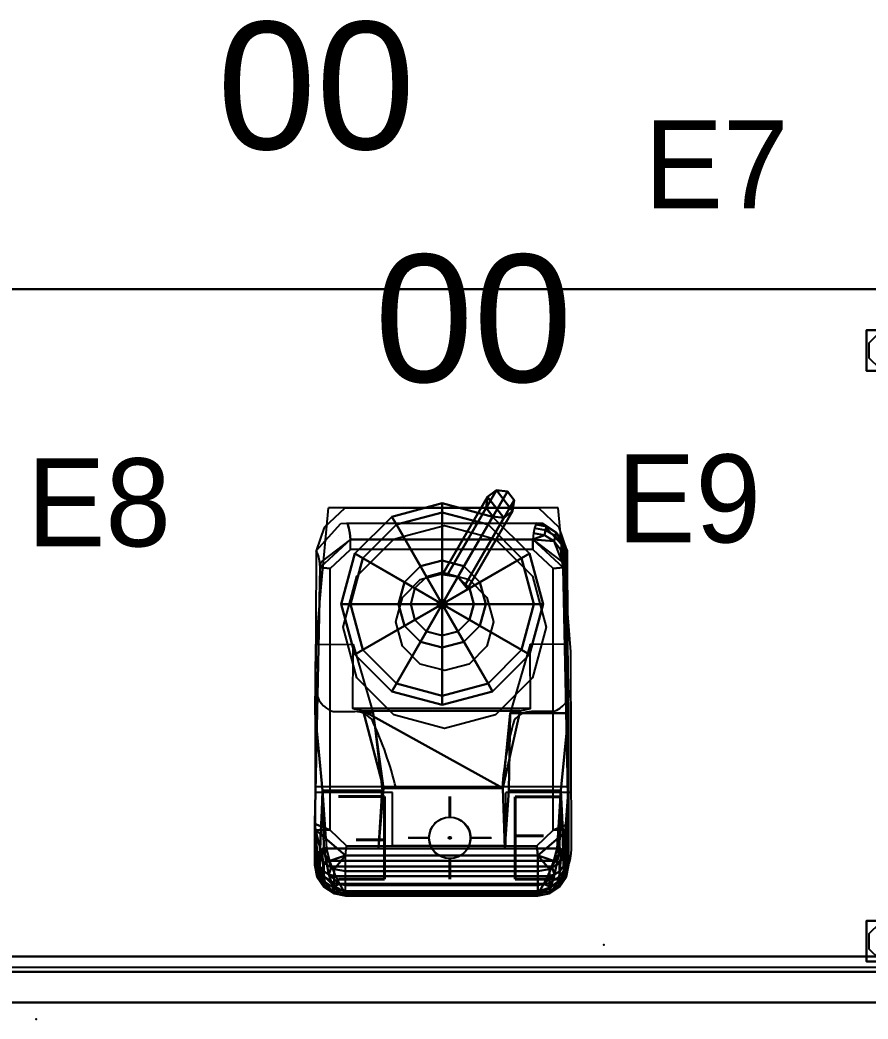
# Model space of a CAD drawing. Header units: millimetres. Extents: x 38967 to 51721, y 49836 to 53207.
# Drawn here: x 48786.5 to 48869.7, y 52331.1 to 52429.2 of the extents above; entities that cross this region are included whole.
import ezdxf
from ezdxf.enums import TextEntityAlignment as Align

# ---------------------------------------------------------------- set-up
doc = ezdxf.new("R2010")
doc.units = ezdxf.units.MM
doc.header["$LTSCALE"] = 5
for name, color, linetype in [('200-EquipBorder-2d', 9, 'Continuous'), ('200-EquipID-2d', 7, 'Continuous'), ('200-EquipInternal-2d', 252, 'Continuous'), ('200-EquipRemBorder-3d', 7, 'Continuous'), ('200-EquipSteel-3d', 9, 'Continuous'), ('250-ele-2d', 20, 'Continuous'), ('HG-001 Duvar', 6, 'Continuous')]:
    doc.layers.add(name, color=color, linetype=linetype)
doc.layers.add('200-InsPoint-3D', color=3, linetype='Continuous', plot=False)
doc.styles.add('Arial', font='arial.ttf')
doc.styles.add('ROMANS', font='micross.ttf')
doc.styles.add('SIMPLEX', font='simplex')
doc.styles.add('TAKSİM', font='GOTHIC.TTF', dxfattribs={"height": 20})

# ---------------------------------------------------------------- blocks, each defined once
blk = doc.blocks.new('TG1210P')
at = {"layer": '200-EquipBorder-2d'}
blk.add_lwpolyline([(0, 0), (1200, 0), (1200, -700), (0, -700)], close=True, dxfattribs=at)
at = {"layer": '200-EquipInternal-2d'}
blk.add_line((0, -30), (1200, -30), dxfattribs=at)
at = {"layer": '200-EquipSteel-3d'}
for points in [[(32.75, -42.5), (22.5, -52.75), (22.5, -67.25), (32.75, -77.5), (47.25, -77.5), (57.5, -67.25), (57.5, -52.75), (47.25, -42.5)], [(1152.75, -42.5), (1142.5, -52.75), (1142.5, -67.25), (1152.75, -77.5), (1167.25, -77.5), (1177.5, -67.25), (1177.5, -52.75), (1167.25, -42.5)], [(32.75, -622.5), (22.5, -632.75), (22.5, -647.25), (32.75, -657.5), (47.25, -657.5), (57.5, -647.25), (57.5, -632.75), (47.25, -622.5)], [(1152.75, -622.5), (1142.5, -632.75), (1142.5, -647.25), (1152.75, -657.5), (1167.25, -657.5), (1177.5, -647.25), (1177.5, -632.75), (1167.25, -622.5)]]:
    blk.add_lwpolyline(points, close=True, dxfattribs=at)
at = {"layer": '200-EquipSteel-3d', "invisible_edges": 15}
for points in [[(0, 0, 900), (0, 0, 1000), (0, -30, 1000), (0, -30, 900)], [(0, 0, 850), (0, -700, 850), (0, -700, 900), (0, 0, 900)], [(1200, 0, 850), (1200, -700, 850), (1200, -700, 900), (1200, 0, 900)], [(1200, 0, 900), (1200, 0, 1000), (1200, -30, 1000), (1200, -30, 900)], [(0, -30, 900), (0, -30, 915), (0, -34.39, 904.39), (0, -45, 900)], [(1200, -30, 900), (1200, -30, 915), (1200, -34.39, 904.39), (1200, -45, 900)]]:
    blk.add_3dface(points, dxfattribs=at)
at = {"layer": '200-EquipSteel-3d'}
for points in [[(0, 0, 1000), (1200, 0, 1000), (1200, -30, 1000), (0, -30, 1000)], [(0, 0, 1000), (0, 0, 850), (1200, 0, 850), (1200, 0, 1000)], [(1200, 0, 850), (1200, -700, 850), (0, -700, 850), (0, 0, 850)], [(0, -30, 1000), (1200, -30, 1000), (1200, -30, 915), (0, -30, 915)], [(0, -30, 915), (0, -34.39, 904.39), (1200, -34.39, 904.39), (1200, -30, 915)], [(0, -45, 900), (0, -34.39, 904.39), (1200, -34.39, 904.39), (1200, -45, 900)], [(1200, -700, 900), (0, -700, 900), (0, -45, 900), (1200, -45, 900)], [(1200, -700, 900), (0, -700, 900), (0, -700, 850), (1200, -700, 850)]]:
    blk.add_3dface(points, dxfattribs=at)
at = {"layer": '200-InsPoint-3D'}
for p in [(0, 0), (1200, 0), (0, -700), (1200, -700)]:
    blk.add_point(p, dxfattribs=at)
at = {"layer": '200-InsPoint-3D', "flags": 9}
blk.add_attdef('DISTANG', (0, 0), '', height=1, dxfattribs=at)
at = {"layer": '200-EquipSteel-3d'}
mesh = blk.add_polymesh((6, 3), dxfattribs=at)
for k, corner in enumerate([(60, -80, 850), (60, -80, 50), (60, -80, 50), (20, -80, 850), (20, -80, 50), (20, -80, 50), (20, -40, 850), (20, -40, 50), (20, -80, 50), (60, -40, 850), (60, -40, 50), (60, -80, 50), (60, -40, 850), (60, -40, 850), (60, -80, 850), (20, -40, 850), (20, -40, 850), (20, -80, 850)]):
    mesh.set_mesh_vertex(divmod(k, 3), corner)
mesh = blk.add_polymesh((6, 3), dxfattribs=at)
for k, corner in enumerate([(1180, -80, 850), (1180, -80, 50), (1180, -80, 50), (1140, -80, 850), (1140, -80, 50), (1140, -80, 50), (1140, -40, 850), (1140, -40, 50), (1140, -80, 50), (1180, -40, 850), (1180, -40, 50), (1180, -80, 50), (1180, -40, 850), (1180, -40, 850), (1180, -80, 850), (1140, -40, 850), (1140, -40, 850), (1140, -80, 850)]):
    mesh.set_mesh_vertex(divmod(k, 3), corner)
mesh = blk.add_polymesh((6, 3), dxfattribs=at)
for k, corner in enumerate([(60, -660, 850), (60, -660, 50), (60, -660, 50), (20, -660, 850), (20, -660, 50), (20, -660, 50), (20, -620, 850), (20, -620, 50), (20, -660, 50), (60, -620, 850), (60, -620, 50), (60, -660, 50), (60, -620, 850), (60, -620, 850), (60, -660, 850), (20, -620, 850), (20, -620, 850), (20, -660, 850)]):
    mesh.set_mesh_vertex(divmod(k, 3), corner)
mesh = blk.add_polymesh((6, 3), dxfattribs=at)
for k, corner in enumerate([(1180, -660, 850), (1180, -660, 50), (1180, -660, 50), (1140, -660, 850), (1140, -660, 50), (1140, -660, 50), (1140, -620, 850), (1140, -620, 50), (1140, -660, 50), (1180, -620, 850), (1180, -620, 50), (1180, -660, 50), (1180, -620, 850), (1180, -620, 850), (1180, -660, 850), (1140, -620, 850), (1140, -620, 850), (1140, -660, 850)]):
    mesh.set_mesh_vertex(divmod(k, 3), corner)
blk = doc.blocks.new('attrib')
at = {"layer": '200-EquipID-2d', "style": 'Arial'}
blk.add_attdef('POS', text='', height=2.5, dxfattribs=at).set_placement((0, 0, -1), align=Align.MIDDLE)
at = {"layer": '200-EquipID-2d', "style": 'ROMANS', "flags": 1}
for tag, p in [('ZONA', (0, -4.905, -2)), ('EQUIPMENTDATA', (0, -7.89, -2)), ('LONGDESCR', (0, -11.302, -2)), ('EQUIPMENTCONN', (0, -14.714, -2)), ('ACCESSORYDATA', (0, -18.552, -2)), ('ACCESSORYCONN', (0, -21.857, -2))]:
    blk.add_attdef(tag, text='', height=2.5, dxfattribs=at).set_placement(p, align=Align.CENTER)
blk = doc.blocks.new('TRS1V501')
at = {"layer": '200-InsPoint-3D'}
blk.add_point((0, 0), dxfattribs=at)
at = {"layer": '200-InsPoint-3D', "flags": 9}
blk.add_attdef('DISTANG', (0, 0), '', height=1, dxfattribs=at)
blk = doc.blocks.new('ECON')
at = {"layer": '250-ele-2d'}
for p, q in [((0, 40.64), (0, 20.32)), ((-40.64, 0), (-20.32, 0)), ((20.32, 0), (40.64, 0)), ((0, -20.32), (0, -40.64))]:
    blk.add_line(p, q, dxfattribs=at)
for radius in [20.32, 1]:
    blk.add_circle((0, 0), radius, dxfattribs=at)
blk.add_point((0, 0), dxfattribs=at)
at = {"layer": '250-ele-2d', "style": 'SIMPLEX', "flags": 8}
blk.add_attdef('E', (50.05, -40.64), '', height=81, dxfattribs=at)
blk = doc.blocks.new('K552VS38')
at = {"layer": '200-EquipBorder-2d'}
for p, q in [((75.63, -50.15), (239.71, -50.21)), ((45.04, -428.82), (270.22, -428.82))]:
    blk.add_line(p, q, dxfattribs=at)
for points in [[(75.63, -49.94), (239.63, -49.94)], [(31.85, -93.93), (32.55, -287.57), (35.45, -325.31), (37.99, -354.45), (45.04, -428.82)], [(283.41, -93.93), (282.7, -287.57), (279.81, -325.31), (277.27, -354.45), (270.22, -428.82)]]:
    blk.add_lwpolyline(points, dxfattribs=at)
for centre, start, end in [((75.63, -93.93), 90, 180), ((239.63, -93.93), 0, 90)]:
    blk.add_arc(centre, 43.78, start, end, dxfattribs=at)
at = {"layer": '200-EquipInternal-2d'}
for p, q in [((96.25, -97.39), (96.25, -149.61)), ((207.5, -97.39), (96.25, -97.39)), ((207.5, -97.39), (207.5, -149.61)), ((32.05, -149.61), (96.25, -149.61)), ((207.5, -149.61), (283.2, -149.61)), ((50.97, -228.92), (71.03, -228.92)), ((264.36, -228.92), (244.31, -228.92))]:
    blk.add_line(p, q, dxfattribs=at)
for points in [[(191, -402.23), (156.27, -411.54), (121.53, -402.23), (106.44, -398.19), (69.97, -361.71), (56.62, -311.89), (69.97, -262.07), (106.44, -225.59), (156.27, -212.24), (206.09, -225.59), (242.56, -262.07), (255.91, -311.89), (242.56, -361.71), (206.09, -398.19)], [(178.02, -359.03), (156.23, -364.87), (134.44, -359.03), (132.29, -358.46), (114.76, -340.93), (108.35, -316.99), (114.76, -293.05), (132.29, -275.52), (156.23, -269.11), (180.17, -275.52), (197.7, -293.05), (204.11, -316.99), (197.7, -340.93), (180.17, -358.46)]]:
    blk.add_lwpolyline(points, close=True, dxfattribs=at)
for centre, radius, start, end in [((-223.15, -130.74), 323.87, 344.00124, 355.87275), ((551.02, -69.81), 356.99, 193.573, 204.87993), ((71.1, -208.12), 20.81, 269.78442, 325.13988), ((244.23, -208.12), 20.81, 214.86012, 270.21558), ((57.33, -252.6), 24.86, 107.96228, 175.94233), ((50.58, -244.51), 15.59, 88.53787, 93.3569), ((264.76, -244.51), 15.59, 86.6431, 91.46213), ((258, -252.6), 24.86, 4.05767, 72.03772)]:
    blk.add_arc(centre, radius, start, end, dxfattribs=at)
at = {"layer": '200-EquipRemBorder-3d'}
for points in [[(89.53, -425.55, 1332.39), (133.78, -349.23, 1321.89), (136.62, -352.61, 1321.89), (88.1, -436.3, 1332.39)], [(88.1, -436.3, 1332.39), (136.62, -352.61, 1321.89), (143.21, -361.23, 1321.89), (94.68, -444.92, 1332.39)], [(133.78, -349.23, 1327.14), (133.78, -349.23, 1321.89), (89.53, -425.55, 1332.39), (89.53, -425.55, 1337.64)], [(98.15, -418.96, 1337.64), (136.62, -352.61, 1327.14), (133.78, -349.23, 1327.14), (89.53, -425.55, 1337.64)], [(136.62, -352.61, 1327.14), (136.62, -352.61, 1321.89), (98.15, -418.96, 1332.39), (98.15, -418.96, 1337.64)], [(108.9, -420.39, 1337.64), (143.21, -361.23, 1327.14), (136.62, -352.61, 1327.14), (98.15, -418.96, 1337.64)], [(143.21, -361.23, 1321.89), (153.96, -362.66, 1321.89), (105.44, -446.35, 1332.39), (94.68, -444.92, 1332.39)], [(105.44, -446.35, 1332.39), (153.96, -362.66, 1321.89), (158.3, -363.45, 1321.89), (114.06, -439.77, 1332.39)], [(143.21, -361.23, 1327.14), (143.21, -361.23, 1321.89), (108.9, -420.39, 1332.39), (108.9, -420.39, 1337.64)], [(115.49, -429.01, 1337.64), (153.96, -362.66, 1327.14), (143.21, -361.23, 1327.14), (108.9, -420.39, 1337.64)], [(114.06, -439.77, 1337.64), (158.3, -363.45, 1327.14), (153.96, -362.66, 1327.14), (115.49, -429.01, 1337.64)], [(153.96, -362.66, 1327.14), (153.96, -362.66, 1321.89), (115.49, -429.01, 1332.39), (115.49, -429.01, 1337.64)], [(158.3, -363.45, 1327.14), (158.3, -363.45, 1321.89), (114.06, -439.77, 1332.39), (114.06, -439.77, 1337.64)], [(105.44, -446.35, 1348.14), (114.06, -439.77, 1348.14), (98.15, -418.96, 1348.14), (89.53, -425.55, 1348.14)], [(114.06, -439.77, 1348.14), (115.49, -429.01, 1348.14), (108.9, -420.39, 1348.14), (98.15, -418.96, 1348.14)], [(105.44, -446.35, 1348.14), (89.53, -425.55, 1348.14), (88.1, -436.3, 1348.14), (94.68, -444.92, 1348.14)]]:
    blk.add_3dface(points, dxfattribs=at)
at = {"layer": '200-EquipSteel-3d'}
for p, q in [((274.41, -409.7, 1125), (282.4, -386.71, 1122.89)), ((43.92, -409.7, 1125), (63.99, -428.58, 1124.67)), ((254.35, -428.58, 1124.67), (274.41, -409.7, 1125)), ((63.99, -428.58, 1124.67), (254.35, -428.58, 1124.67))]:
    blk.add_line(p, q, dxfattribs=at)
at = {"layer": '200-EquipSteel-3d', "extrusion": (0, -1, 0), "elevation": 334.44}
blk.add_lwpolyline([(158.68, 1129.14), (68.68, 1129.14), (68.68, 1237.14), (59.68, 1237.14), (59.68, 1273.14), (68.68, 1273.14), (68.68, 1309.14), (115.93, 1309.14), (127.74, 1291.14), (163.18, 1291.14)], dxfattribs=at)
at = {"layer": '200-EquipSteel-3d'}
for points in [[(52.23, -56.57, 1172.46), (64.7, -48.03, 1128.8), (53.51, -50.2, 1128.76), (52.23, -56.57, 1172.46)], [(63.27, -52.45, 1160.97), (64.7, -48.03, 1128.8), (52.23, -56.57, 1172.46)], [(53.51, -50.2, 1128.76), (64.7, -48.03, 1128.8), (64.7, -50.19, 1074.65), (53.51, -52.34, 1074.86)], [(255.07, -52.45, 1160.97), (253.63, -48.03, 1128.8), (64.7, -48.03, 1128.8), (63.27, -52.45, 1160.97)], [(253.63, -50.19, 1074.65), (64.7, -50.19, 1074.65), (64.7, -48.03, 1128.8), (253.63, -48.03, 1128.8)], [(255.07, -52.45, 1160.97), (253.63, -48.03, 1128.8), (266.11, -56.57, 1172.46)], [(266.11, -56.57, 1172.46), (253.63, -48.03, 1128.8), (264.82, -50.2, 1128.76), (266.11, -56.57, 1172.46)], [(264.82, -50.2, 1128.76), (253.63, -48.03, 1128.8), (253.63, -50.19, 1074.65), (264.82, -52.34, 1074.86)], [(39.1, -69.79, 1170.11), (43.6, -56.71, 1128.65), (37.09, -66.29, 1128.48), (39.1, -69.79, 1170.11)], [(37.09, -66.29, 1128.48), (43.6, -56.71, 1128.65), (43.6, -58.82, 1075.49), (37.09, -68.36, 1076.42)], [(37.09, -68.36, 1076.42), (43.6, -58.82, 1075.49), (43.6, -66.88, 1023.46), (37.09, -76.25, 1025.46)], [(39.1, -69.79, 1170.11), (44.58, -61.69, 1171.67), (43.6, -56.71, 1128.65)], [(52.23, -56.57, 1172.46), (44.58, -61.69, 1171.67), (43.31, -72.19, 1214.54), (48.44, -68.91, 1215.65)], [(44.58, -61.69, 1171.67), (53.51, -50.2, 1128.76), (43.6, -56.71, 1128.65), (44.58, -61.69, 1171.67)], [(43.6, -56.71, 1128.65), (53.51, -50.2, 1128.76), (53.51, -52.34, 1074.86), (43.6, -58.82, 1075.49)], [(43.6, -58.82, 1075.49), (53.51, -52.34, 1074.86), (53.51, -60.51, 1022.1), (43.6, -66.88, 1023.46)], [(52.23, -56.57, 1172.46), (53.51, -50.2, 1128.76), (44.58, -61.69, 1171.67), (52.23, -56.57, 1172.46)], [(52.23, -56.57, 1172.46), (48.44, -68.91, 1215.65), (58.91, -59.81, 1193.67)], [(58.91, -59.81, 1193.67), (63.27, -52.45, 1160.97), (52.23, -56.57, 1172.46)], [(53.51, -52.34, 1074.86), (64.7, -50.19, 1074.65), (64.7, -58.39, 1021.65), (53.51, -60.51, 1022.1)], [(53.51, -60.51, 1022.1), (64.7, -58.39, 1021.65), (64.7, -72.13, 971.11), (53.51, -74.18, 971.79)], [(255.07, -52.45, 1160.97), (63.27, -52.45, 1160.97), (58.91, -59.81, 1193.67), (259.42, -59.81, 1193.67)], [(253.63, -50.19, 1074.65), (253.63, -58.39, 1021.65), (64.7, -58.39, 1021.65), (64.7, -50.19, 1074.65)], [(253.63, -58.39, 1021.65), (253.63, -72.13, 971.11), (64.7, -72.13, 971.11), (64.7, -58.39, 1021.65)], [(264.82, -52.34, 1074.86), (253.63, -50.19, 1074.65), (253.63, -58.39, 1021.65), (264.82, -60.51, 1022.1)], [(264.82, -60.51, 1022.1), (253.63, -58.39, 1021.65), (253.63, -72.13, 971.11), (264.82, -74.18, 971.79)], [(259.42, -59.81, 1193.67), (255.07, -52.45, 1160.97), (266.11, -56.57, 1172.46)], [(259.42, -59.81, 1193.67), (255.07, -52.45, 1160.97), (266.11, -56.57, 1172.46)], [(266.11, -56.57, 1172.46), (269.9, -68.91, 1215.65), (259.42, -59.81, 1193.67)], [(266.11, -56.57, 1172.46), (269.9, -68.91, 1215.65), (259.42, -59.81, 1193.67)], [(273.76, -61.69, 1171.67), (264.82, -50.2, 1128.76), (274.74, -56.71, 1128.65), (273.76, -61.69, 1171.67)], [(266.11, -56.57, 1172.46), (264.82, -50.2, 1128.76), (273.76, -61.69, 1171.67), (266.11, -56.57, 1172.46)], [(274.74, -56.71, 1128.65), (264.82, -50.2, 1128.76), (264.82, -52.34, 1074.86), (274.74, -58.82, 1075.49)], [(274.74, -58.82, 1075.49), (264.82, -52.34, 1074.86), (264.82, -60.51, 1022.1), (274.74, -66.88, 1023.46)], [(266.11, -56.57, 1172.46), (273.76, -61.69, 1171.67), (275.03, -72.19, 1214.54), (269.9, -68.91, 1215.65)], [(266.11, -56.57, 1172.46), (273.76, -61.69, 1171.67), (275.03, -72.19, 1214.54), (269.9, -68.91, 1215.65)], [(279.23, -69.79, 1170.11), (273.76, -61.69, 1171.67), (274.74, -56.71, 1128.65)], [(279.23, -69.79, 1170.11), (273.76, -61.69, 1171.67), (274.74, -56.71, 1128.65)], [(279.23, -69.79, 1170.11), (274.74, -56.71, 1128.65), (281.24, -66.29, 1128.48), (279.23, -69.79, 1170.11)], [(279.23, -69.79, 1170.11), (274.74, -56.71, 1128.65), (281.24, -66.29, 1128.48), (279.23, -69.79, 1170.11)], [(281.24, -66.29, 1128.48), (274.74, -56.71, 1128.65), (274.74, -58.82, 1075.49), (281.24, -68.36, 1076.42)], [(281.24, -68.36, 1076.42), (274.74, -58.82, 1075.49), (274.74, -66.88, 1023.46), (281.24, -76.25, 1025.46)], [(37.09, -66.29, 1128.48), (34.7, -78.03, 1128.27), (37.07, -78.44, 1159.43)], [(34.7, -78.03, 1128.27), (37.09, -66.29, 1128.48), (37.09, -68.36, 1076.42), (34.7, -80.04, 1077.55)], [(34.7, -80.04, 1077.55), (37.09, -68.36, 1076.42), (37.09, -76.25, 1025.46), (34.7, -87.73, 1027.91)], [(37.09, -66.29, 1128.48), (37.07, -78.44, 1159.43), (39.1, -69.79, 1170.11)], [(37.09, -76.25, 1025.46), (43.6, -66.88, 1023.46), (43.6, -80.36, 973.85), (37.09, -89.45, 976.87)], [(44.58, -61.69, 1171.67), (39.1, -69.79, 1170.11), (39.63, -77.31, 1212.5), (43.31, -72.19, 1214.54)], [(43.6, -66.88, 1023.46), (53.51, -60.51, 1022.1), (53.51, -74.18, 971.79), (43.6, -80.36, 973.85)], [(55.07, -67.35, 1215.36), (58.91, -59.81, 1193.67), (48.44, -68.91, 1215.65)], [(51.06, -76.92, 1236.43), (55.07, -67.35, 1215.36), (48.44, -68.91, 1215.65)], [(263.27, -67.35, 1215.36), (55.07, -67.35, 1215.36), (51.06, -76.92, 1236.43), (267.27, -76.92, 1236.43)], [(259.42, -59.81, 1193.67), (58.91, -59.81, 1193.67), (55.07, -67.35, 1215.36), (263.27, -67.35, 1215.36)], [(263.27, -67.35, 1215.36), (259.42, -59.81, 1193.67), (269.9, -68.91, 1215.65)], [(263.27, -67.35, 1215.36), (259.42, -59.81, 1193.67), (269.9, -68.91, 1215.65)], [(267.27, -76.92, 1236.43), (263.27, -67.35, 1215.36), (269.9, -68.91, 1215.65)], [(267.27, -76.92, 1236.43), (263.27, -67.35, 1215.36), (269.9, -68.91, 1215.65)], [(274.74, -66.88, 1023.46), (264.82, -60.51, 1022.1), (264.82, -74.18, 971.79), (274.74, -80.36, 973.85)], [(273.76, -61.69, 1171.67), (279.23, -69.79, 1170.11), (278.71, -77.31, 1212.5), (275.03, -72.19, 1214.54)], [(273.76, -61.69, 1171.67), (279.23, -69.79, 1170.11), (278.71, -77.31, 1212.5), (275.03, -72.19, 1214.54)], [(281.24, -76.25, 1025.46), (274.74, -66.88, 1023.46), (274.74, -80.36, 973.85), (281.24, -89.45, 976.87)], [(281.24, -66.29, 1128.48), (281.26, -78.44, 1159.43), (279.23, -69.79, 1170.11)], [(281.24, -66.29, 1128.48), (281.26, -78.44, 1159.43), (279.23, -69.79, 1170.11)], [(281.24, -66.29, 1128.48), (283.63, -78.03, 1128.27), (281.26, -78.44, 1159.43)], [(281.24, -66.29, 1128.48), (283.63, -78.03, 1128.27), (281.26, -78.44, 1159.43)], [(283.63, -78.03, 1128.27), (281.24, -66.29, 1128.48), (281.24, -68.36, 1076.42), (283.63, -80.04, 1077.55)], [(283.63, -80.04, 1077.55), (281.24, -68.36, 1076.42), (281.24, -76.25, 1025.46), (283.63, -87.73, 1027.91)], [(34.7, -87.73, 1027.91), (37.09, -76.25, 1025.46), (37.09, -89.45, 976.87), (34.7, -100.6, 980.57)], [(34.88, -153.87, 1192.26), (34.7, -78.03, 1128.27), (35.32, -232.37, 1125.58), (34.88, -153.87, 1192.26)], [(37.07, -78.44, 1159.43), (34.7, -78.03, 1128.27), (34.88, -153.87, 1192.26), (37.07, -78.44, 1159.43)], [(34.7, -80.04, 1077.55), (37.08, -385.19, 1076.68), (35.93, -386.71, 1122.89), (34.7, -78.03, 1128.27)], [(37.87, -80.22, 1190.05), (37.07, -78.44, 1159.43), (34.88, -153.87, 1192.26), (37.87, -80.22, 1190.05)], [(37.07, -78.44, 1159.43), (37.87, -80.22, 1190.05), (39.1, -69.79, 1170.11)], [(39.63, -77.31, 1212.5), (39.1, -69.79, 1170.11), (37.87, -80.22, 1190.05)], [(37.87, -80.22, 1190.05), (38.39, -82.85, 1209.63), (39.63, -77.31, 1212.5)], [(38.39, -82.85, 1209.63), (38.86, -86.74, 1227.66), (39.63, -77.31, 1212.5)], [(40.11, -92.48, 1253.72), (39.63, -77.31, 1212.5), (38.86, -86.74, 1227.66)], [(43.31, -72.19, 1214.54), (39.63, -77.31, 1212.5), (40.11, -92.48, 1253.72), (41.88, -90.25, 1255.16)], [(48.44, -68.91, 1215.65), (43.31, -72.19, 1214.54), (41.88, -90.25, 1255.16), (44.36, -88.78, 1255.94)], [(43.6, -80.36, 973.85), (53.51, -74.18, 971.79), (64.7, -87.54, 930.92)], [(48.44, -68.91, 1215.65), (44.36, -88.78, 1255.94), (51.06, -76.92, 1236.43)], [(49.18, -82.38, 1246.54), (51.06, -76.92, 1236.43), (44.36, -88.78, 1255.94)], [(267.27, -76.92, 1236.43), (51.06, -76.92, 1236.43), (49.18, -82.38, 1246.54), (269.15, -82.38, 1246.54)], [(64.7, -72.13, 971.11), (64.7, -87.54, 930.92), (53.51, -74.18, 971.79)], [(253.63, -72.13, 971.11), (253.63, -87.54, 930.92), (64.7, -87.54, 930.92), (64.7, -72.13, 971.11)], [(253.63, -72.13, 971.11), (253.63, -87.54, 930.92), (264.82, -74.18, 971.79)], [(274.74, -80.36, 973.85), (264.82, -74.18, 971.79), (253.63, -87.54, 930.92)], [(269.9, -68.91, 1215.65), (273.98, -88.78, 1255.94), (267.27, -76.92, 1236.43)], [(269.9, -68.91, 1215.65), (273.98, -88.78, 1255.94), (267.27, -76.92, 1236.43)], [(269.15, -82.38, 1246.54), (267.27, -76.92, 1236.43), (273.98, -88.78, 1255.94)], [(269.15, -82.38, 1246.54), (267.27, -76.92, 1236.43), (273.98, -88.78, 1255.94)], [(269.9, -68.91, 1215.65), (275.03, -72.19, 1214.54), (276.45, -90.25, 1255.16), (273.98, -88.78, 1255.94)], [(269.9, -68.91, 1215.65), (275.03, -72.19, 1214.54), (276.45, -90.25, 1255.16), (273.98, -88.78, 1255.94)], [(275.03, -72.19, 1214.54), (278.71, -77.31, 1212.5), (278.23, -92.48, 1253.72), (276.45, -90.25, 1255.16)], [(275.03, -72.19, 1214.54), (278.71, -77.31, 1212.5), (278.23, -92.48, 1253.72), (276.45, -90.25, 1255.16)], [(278.23, -92.48, 1253.72), (278.71, -77.31, 1212.5), (279.47, -86.74, 1227.66)], [(278.23, -92.48, 1253.72), (278.71, -77.31, 1212.5), (279.47, -86.74, 1227.66)], [(278.71, -77.31, 1212.5), (279.23, -69.79, 1170.11), (280.46, -80.22, 1190.05)], [(278.71, -77.31, 1212.5), (279.23, -69.79, 1170.11), (280.46, -80.22, 1190.05)], [(280.46, -80.22, 1190.05), (279.95, -82.85, 1209.63), (278.71, -77.31, 1212.5)], [(279.95, -82.85, 1209.63), (279.47, -86.74, 1227.66), (278.71, -77.31, 1212.5)], [(280.46, -80.22, 1190.05), (279.95, -82.85, 1209.63), (278.71, -77.31, 1212.5)], [(279.95, -82.85, 1209.63), (279.47, -86.74, 1227.66), (278.71, -77.31, 1212.5)], [(281.26, -78.44, 1159.43), (280.46, -80.22, 1190.05), (279.23, -69.79, 1170.11)], [(281.26, -78.44, 1159.43), (280.46, -80.22, 1190.05), (279.23, -69.79, 1170.11)], [(283.63, -87.73, 1027.91), (281.24, -76.25, 1025.46), (281.24, -89.45, 976.87), (283.63, -100.6, 980.57)], [(34.7, -80.04, 1077.55), (34.7, -87.73, 1027.91), (38.19, -381.83, 1026.16), (37.08, -385.19, 1076.68)], [(34.7, -87.73, 1027.91), (34.7, -100.6, 980.57), (39.11, -376.86, 977.22), (38.19, -381.83, 1026.16)], [(38.39, -82.85, 1209.63), (37.87, -80.22, 1190.05), (34.88, -153.87, 1192.26), (38.39, -82.85, 1209.63)], [(38.86, -86.74, 1227.66), (38.39, -82.85, 1209.63), (34.88, -153.87, 1192.26), (38.86, -86.74, 1227.66)], [(39.3, -91.97, 1244.52), (38.86, -86.74, 1227.66), (34.88, -153.87, 1192.26), (39.3, -91.97, 1244.52)], [(37.09, -89.45, 976.87), (43.6, -80.36, 973.85), (35.25, -112.84, 933.82)], [(64.7, -87.54, 930.92), (35.25, -112.84, 933.82), (43.6, -80.36, 973.85)], [(64.7, -87.54, 930.92), (65.7, -97.13, 921.98), (49.77, -112.43, 921.85), (35.25, -112.84, 933.82)], [(38.86, -86.74, 1227.66), (39.3, -91.97, 1244.52), (40.11, -92.48, 1253.72)], [(45.99, -94.45, 1265.64), (49.18, -82.38, 1246.54), (44.36, -88.78, 1255.94)], [(269.15, -82.38, 1246.54), (49.18, -82.38, 1246.54), (45.99, -94.45, 1265.64), (272.35, -94.45, 1265.64)], [(253.63, -87.54, 930.92), (252.63, -97.13, 921.98), (65.7, -97.13, 921.98), (64.7, -87.54, 930.92)], [(253.63, -87.54, 930.92), (252.63, -97.13, 921.98), (268.56, -112.43, 921.85), (283.09, -112.84, 933.82)], [(253.63, -87.54, 930.92), (283.09, -112.84, 933.82), (274.74, -80.36, 973.85)], [(272.35, -94.45, 1265.64), (269.15, -82.38, 1246.54), (273.98, -88.78, 1255.94)], [(272.35, -94.45, 1265.64), (269.15, -82.38, 1246.54), (273.98, -88.78, 1255.94)], [(281.24, -89.45, 976.87), (274.74, -80.36, 973.85), (283.09, -112.84, 933.82)], [(279.47, -86.74, 1227.66), (279.03, -91.97, 1244.52), (278.23, -92.48, 1253.72)], [(279.47, -86.74, 1227.66), (279.03, -91.97, 1244.52), (278.23, -92.48, 1253.72)], [(34.7, -100.6, 980.57), (37.09, -89.45, 976.87), (35.25, -112.84, 933.82)], [(39.3, -91.97, 1244.52), (34.88, -153.87, 1192.26), (34.88, -227.49, 1211.24), (42.25, -151.46, 1301.86)], [(42.25, -151.46, 1301.86), (40.11, -92.48, 1253.72), (39.3, -91.97, 1244.52), (42.25, -151.46, 1301.86)], [(43.51, -95.91, 1264.85), (41.88, -90.25, 1255.16), (40.11, -92.48, 1253.72), (43.51, -95.91, 1264.85)], [(43.51, -95.91, 1264.85), (40.11, -92.48, 1253.72), (42.25, -151.46, 1301.86), (43.51, -95.91, 1264.85)], [(45.99, -94.45, 1265.64), (44.36, -88.78, 1255.94), (41.88, -90.25, 1255.16), (45.99, -94.45, 1265.64)], [(45.99, -94.45, 1265.64), (41.88, -90.25, 1255.16), (43.51, -95.91, 1264.85), (45.99, -94.45, 1265.64)], [(45.99, -94.45, 1265.64), (42.25, -151.46, 1301.86), (93.41, -151.46, 1301.86), (97.14, -94.45, 1265.64)], [(45.99, -94.45, 1265.64), (43.51, -95.91, 1264.85), (42.25, -151.46, 1301.86), (45.99, -94.45, 1265.64)], [(92.04, -227.49, 1211.24), (99.04, -153.87, 1192.26), (97.14, -94.45, 1265.64), (93.41, -151.46, 1301.86)], [(99.04, -153.87, 1192.26), (216.26, -153.87, 1192.26), (221.19, -94.45, 1265.64), (97.14, -94.45, 1265.64)], [(221.19, -94.45, 1265.64), (216.26, -153.87, 1192.26), (226.3, -227.49, 1211.24), (217.46, -151.46, 1301.86)], [(221.19, -94.45, 1265.64), (217.46, -151.46, 1301.86), (276.09, -151.46, 1301.86), (272.35, -94.45, 1265.64)], [(272.35, -94.45, 1265.64), (273.98, -88.78, 1255.94), (276.45, -90.25, 1255.16), (272.35, -94.45, 1265.64)], [(272.35, -94.45, 1265.64), (273.98, -88.78, 1255.94), (276.45, -90.25, 1255.16), (272.35, -94.45, 1265.64)], [(272.35, -94.45, 1265.64), (276.45, -90.25, 1255.16), (274.82, -95.91, 1264.85), (272.35, -94.45, 1265.64)], [(272.35, -94.45, 1265.64), (276.45, -90.25, 1255.16), (274.82, -95.91, 1264.85), (272.35, -94.45, 1265.64)], [(272.35, -94.45, 1265.64), (274.82, -95.91, 1264.85), (276.09, -151.46, 1301.86), (272.35, -94.45, 1265.64)], [(274.82, -95.91, 1264.85), (276.45, -90.25, 1255.16), (278.23, -92.48, 1253.72), (274.82, -95.91, 1264.85)], [(274.82, -95.91, 1264.85), (276.45, -90.25, 1255.16), (278.23, -92.48, 1253.72), (274.82, -95.91, 1264.85)], [(274.82, -95.91, 1264.85), (278.23, -92.48, 1253.72), (279.03, -91.97, 1244.52), (274.82, -95.91, 1264.85)], [(274.82, -95.91, 1264.85), (278.23, -92.48, 1253.72), (276.09, -151.46, 1301.86), (274.82, -95.91, 1264.85)], [(276.09, -151.46, 1301.86), (279.03, -91.97, 1244.52), (278.23, -92.48, 1253.72), (276.09, -151.46, 1301.86)], [(283.63, -100.6, 980.57), (281.24, -89.45, 976.87), (283.09, -112.84, 933.82)], [(34.7, -118.79, 934.53), (39.81, -370.36, 930.14), (39.11, -376.86, 977.22), (34.7, -100.6, 980.57)], [(35.25, -112.84, 933.82), (34.7, -118.79, 934.53), (34.7, -100.6, 980.57)], [(283.09, -112.84, 933.82), (283.63, -118.79, 934.53), (283.63, -100.6, 980.57)], [(34.7, -118.79, 934.53), (49.77, -112.43, 921.85), (49.78, -369.37, 920.16), (39.81, -370.36, 930.14)], [(49.77, -112.43, 921.85), (34.7, -118.79, 934.53), (35.25, -112.84, 933.82), (49.77, -112.43, 921.85)], [(283.63, -118.79, 934.53), (268.56, -112.43, 921.85), (268.55, -369.37, 920.16), (278.52, -370.36, 930.14)], [(268.56, -112.43, 921.85), (283.63, -118.79, 934.53), (283.09, -112.84, 933.82), (268.56, -112.43, 921.85)], [(93.41, -151.46, 1301.86), (42.25, -151.46, 1301.86), (34.88, -227.49, 1211.24), (92.04, -227.49, 1211.24)], [(34.88, -153.87, 1192.26), (35.32, -232.37, 1125.58), (34.88, -227.49, 1211.24), (34.88, -153.87, 1192.26)], [(99.04, -153.87, 1192.26), (82.07, -229.76, 1167.95), (236.26, -229.76, 1167.95), (99.04, -153.87, 1192.26)], [(82.07, -229.76, 1167.95), (99.04, -153.87, 1192.26), (92.04, -227.49, 1211.24), (82.07, -229.76, 1167.95)], [(236.26, -229.76, 1167.95), (216.26, -153.87, 1192.26), (99.04, -153.87, 1192.26), (236.26, -229.76, 1167.95)], [(216.26, -153.87, 1192.26), (236.26, -229.76, 1167.95), (226.3, -227.49, 1211.24), (216.26, -153.87, 1192.26)], [(34.88, -227.49, 1211.24), (35.32, -232.37, 1125.58), (35.62, -295.02, 1124.28), (34.88, -227.49, 1211.24)], [(92.04, -227.49, 1211.24), (34.88, -227.49, 1211.24), (35.62, -295.02, 1124.28), (72.4, -294.68, 1123.35)], [(92.04, -227.49, 1211.24), (72.1, -232.03, 1124.65), (72.4, -294.68, 1123.35), (92.04, -227.49, 1211.24)], [(246.23, -232.03, 1124.65), (236.26, -229.76, 1167.95), (82.07, -229.76, 1167.95), (72.1, -232.03, 1124.65)], [(226.3, -227.49, 1211.24), (246.23, -232.03, 1124.65), (245.93, -294.68, 1123.35), (226.3, -227.49, 1211.24)], [(158.68, -244.44, 1273.14), (158.68, -235.44, 1273.14), (109.18, -248.7, 1273.14), (113.68, -256.49, 1273.14)], [(158.68, -235.44, 1273.14), (158.68, -235.44, 1237.14), (109.18, -248.7, 1237.14), (109.18, -248.7, 1273.14)], [(158.68, -235.44, 1237.14), (158.68, -244.44, 1237.14), (113.68, -256.49, 1237.14), (109.18, -248.7, 1237.14)], [(158.68, -291.69, 1309.14), (158.68, -244.44, 1309.14), (113.68, -256.49, 1309.14), (137.3, -297.41, 1309.14)], [(158.68, -244.44, 1309.14), (158.68, -244.44, 1273.14), (113.68, -256.49, 1273.14), (113.68, -256.49, 1309.14)], [(158.68, -244.44, 1237.14), (158.68, -244.44, 1129.14), (113.68, -256.49, 1129.14), (113.68, -256.49, 1237.14)], [(158.68, -244.44, 1129.14), (158.68, -334.44, 1129.14), (158.68, -334.44, 1129.14), (113.68, -256.49, 1129.14)], [(203.68, -256.49, 1273.14), (208.18, -248.7, 1273.14), (158.68, -235.44, 1273.14), (158.68, -244.44, 1273.14)], [(208.18, -248.7, 1273.14), (208.18, -248.7, 1237.14), (158.68, -235.44, 1237.14), (158.68, -235.44, 1273.14)], [(208.18, -248.7, 1237.14), (203.68, -256.49, 1237.14), (158.68, -244.44, 1237.14), (158.68, -235.44, 1237.14)], [(180.05, -297.41, 1309.14), (203.68, -256.49, 1309.14), (158.68, -244.44, 1309.14), (158.68, -291.69, 1309.14)], [(203.68, -256.49, 1309.14), (203.68, -256.49, 1273.14), (158.68, -244.44, 1273.14), (158.68, -244.44, 1309.14)], [(203.68, -256.49, 1237.14), (203.68, -256.49, 1129.14), (158.68, -244.44, 1129.14), (158.68, -244.44, 1237.14)], [(203.68, -256.49, 1129.14), (158.68, -334.44, 1129.14), (158.68, -334.44, 1129.14), (158.68, -244.44, 1129.14)], [(113.68, -256.49, 1273.14), (109.18, -248.7, 1273.14), (72.94, -284.94, 1273.14), (80.73, -289.44, 1273.14)], [(109.18, -248.7, 1273.14), (109.18, -248.7, 1237.14), (72.94, -284.94, 1237.14), (72.94, -284.94, 1273.14)], [(109.18, -248.7, 1237.14), (113.68, -256.49, 1237.14), (80.73, -289.44, 1237.14), (72.94, -284.94, 1237.14)], [(236.62, -289.44, 1273.14), (244.41, -284.94, 1273.14), (208.18, -248.7, 1273.14), (203.68, -256.49, 1273.14)], [(244.41, -284.94, 1237.14), (236.62, -289.44, 1237.14), (203.68, -256.49, 1237.14), (208.18, -248.7, 1237.14)], [(244.41, -284.94, 1273.14), (244.41, -284.94, 1237.14), (208.18, -248.7, 1237.14), (208.18, -248.7, 1273.14)], [(137.3, -297.41, 1309.14), (113.68, -256.49, 1309.14), (80.73, -289.44, 1309.14), (121.65, -313.06, 1309.14)], [(113.68, -256.49, 1309.14), (113.68, -256.49, 1273.14), (80.73, -289.44, 1273.14), (80.73, -289.44, 1309.14)], [(113.68, -256.49, 1237.14), (113.68, -256.49, 1129.14), (80.73, -289.44, 1129.14), (80.73, -289.44, 1237.14)], [(113.68, -256.49, 1129.14), (158.68, -334.44, 1129.14), (158.68, -334.44, 1129.14), (80.73, -289.44, 1129.14)], [(236.62, -289.44, 1129.14), (158.68, -334.44, 1129.14), (158.68, -334.44, 1129.14), (203.68, -256.49, 1129.14)], [(195.7, -313.06, 1309.14), (236.62, -289.44, 1309.14), (203.68, -256.49, 1309.14), (180.05, -297.41, 1309.14)], [(236.62, -289.44, 1309.14), (236.62, -289.44, 1273.14), (203.68, -256.49, 1273.14), (203.68, -256.49, 1309.14)], [(236.62, -289.44, 1237.14), (236.62, -289.44, 1129.14), (203.68, -256.49, 1129.14), (203.68, -256.49, 1237.14)], [(80.73, -289.44, 1273.14), (72.94, -284.94, 1273.14), (59.68, -334.44, 1273.14), (68.68, -334.44, 1273.14)], [(72.94, -284.94, 1273.14), (72.94, -284.94, 1237.14), (59.68, -334.44, 1237.14), (59.68, -334.44, 1273.14)], [(72.94, -284.94, 1237.14), (80.73, -289.44, 1237.14), (68.68, -334.44, 1237.14), (59.68, -334.44, 1237.14)], [(121.65, -313.06, 1309.14), (80.73, -289.44, 1309.14), (68.68, -334.44, 1309.14), (115.93, -334.44, 1309.14)], [(80.73, -289.44, 1309.14), (80.73, -289.44, 1273.14), (68.68, -334.44, 1273.14), (68.68, -334.44, 1309.14)], [(80.73, -289.44, 1237.14), (80.73, -289.44, 1129.14), (68.68, -334.44, 1129.14), (68.68, -334.44, 1237.14)], [(80.73, -289.44, 1129.14), (158.68, -334.44, 1129.14), (158.68, -334.44, 1129.14), (68.68, -334.44, 1129.14)], [(158.68, -303.5, 1327.14), (158.68, -291.69, 1309.14), (137.3, -297.41, 1309.14), (143.21, -307.64, 1327.14)], [(248.68, -334.44, 1129.14), (158.68, -334.44, 1129.14), (158.68, -334.44, 1129.14), (236.62, -289.44, 1129.14)], [(174.15, -307.64, 1327.14), (180.05, -297.41, 1309.14), (158.68, -291.69, 1309.14), (158.68, -303.5, 1327.14)], [(201.43, -334.44, 1309.14), (248.68, -334.44, 1309.14), (236.62, -289.44, 1309.14), (195.7, -313.06, 1309.14)], [(248.68, -334.44, 1273.14), (257.68, -334.44, 1273.14), (244.41, -284.94, 1273.14), (236.62, -289.44, 1273.14)], [(257.68, -334.44, 1237.14), (248.68, -334.44, 1237.14), (236.62, -289.44, 1237.14), (244.41, -284.94, 1237.14)], [(248.68, -334.44, 1309.14), (248.68, -334.44, 1273.14), (236.62, -289.44, 1273.14), (236.62, -289.44, 1309.14)], [(248.68, -334.44, 1237.14), (248.68, -334.44, 1129.14), (236.62, -289.44, 1129.14), (236.62, -289.44, 1237.14)], [(257.68, -334.44, 1273.14), (257.68, -334.44, 1237.14), (244.41, -284.94, 1237.14), (244.41, -284.94, 1273.14)], [(143.21, -307.64, 1327.14), (137.3, -297.41, 1309.14), (121.65, -313.06, 1309.14), (131.88, -318.97, 1327.14)], [(158.68, -338.94, 1327.14), (158.68, -303.5, 1327.14), (143.21, -307.64, 1327.14), (160.93, -338.33, 1327.14)], [(156.43, -338.33, 1327.14), (174.15, -307.64, 1327.14), (158.68, -303.5, 1327.14), (158.68, -338.94, 1327.14)], [(185.47, -318.97, 1327.14), (195.7, -313.06, 1309.14), (180.05, -297.41, 1309.14), (174.15, -307.64, 1327.14)], [(131.88, -318.97, 1327.14), (121.65, -313.06, 1309.14), (115.93, -334.44, 1309.14), (127.74, -334.44, 1327.14)], [(160.93, -338.33, 1327.14), (143.21, -307.64, 1327.14), (131.88, -318.97, 1327.14), (162.57, -336.69, 1327.14)], [(154.78, -336.69, 1327.14), (185.47, -318.97, 1327.14), (174.15, -307.64, 1327.14), (156.43, -338.33, 1327.14)], [(189.61, -334.44, 1327.14), (201.43, -334.44, 1309.14), (195.7, -313.06, 1309.14), (185.47, -318.97, 1327.14)], [(162.57, -336.69, 1327.14), (131.88, -318.97, 1327.14), (127.74, -334.44, 1327.14), (163.18, -334.44, 1327.14)], [(154.18, -334.44, 1327.14), (189.61, -334.44, 1327.14), (185.47, -318.97, 1327.14), (154.78, -336.69, 1327.14)], [(163.18, -334.44, 1327.14), (127.74, -334.44, 1327.14), (131.88, -349.9, 1327.14), (162.57, -332.19, 1327.14)], [(162.57, -332.19, 1327.14), (131.88, -349.9, 1327.14), (143.21, -361.23, 1327.14), (160.93, -330.54, 1327.14)], [(160.93, -330.54, 1327.14), (143.21, -361.23, 1327.14), (158.68, -365.37, 1327.14), (158.68, -329.94, 1327.14)], [(154.78, -332.19, 1327.14), (185.47, -349.9, 1327.14), (189.61, -334.44, 1327.14), (154.18, -334.44, 1327.14)], [(156.43, -330.54, 1327.14), (174.15, -361.23, 1327.14), (185.47, -349.9, 1327.14), (154.78, -332.19, 1327.14)], [(158.68, -329.94, 1327.14), (158.68, -365.37, 1327.14), (174.15, -361.23, 1327.14), (156.43, -330.54, 1327.14)], [(68.68, -334.44, 1273.14), (59.68, -334.44, 1273.14), (72.94, -383.94, 1273.14), (80.73, -379.44, 1273.14)], [(59.68, -334.44, 1273.14), (59.68, -334.44, 1237.14), (72.94, -383.94, 1237.14), (72.94, -383.94, 1273.14)], [(59.68, -334.44, 1237.14), (68.68, -334.44, 1237.14), (80.73, -379.44, 1237.14), (72.94, -383.94, 1237.14)], [(115.93, -334.44, 1309.14), (68.68, -334.44, 1309.14), (80.73, -379.44, 1309.14), (121.65, -355.81, 1309.14)], [(68.68, -334.44, 1309.14), (68.68, -334.44, 1273.14), (80.73, -379.44, 1273.14), (80.73, -379.44, 1309.14)], [(68.68, -334.44, 1237.14), (68.68, -334.44, 1129.14), (80.73, -379.44, 1129.14), (80.73, -379.44, 1237.14)], [(68.68, -334.44, 1129.14), (158.68, -334.44, 1129.14), (158.68, -334.44, 1129.14), (80.73, -379.44, 1129.14)], [(80.73, -379.44, 1129.14), (158.68, -334.44, 1129.14), (158.68, -334.44, 1129.14), (113.68, -412.38, 1129.14)], [(113.68, -412.38, 1129.14), (158.68, -334.44, 1129.14), (158.68, -334.44, 1129.14), (158.68, -424.44, 1129.14)], [(127.74, -334.44, 1327.14), (115.93, -334.44, 1309.14), (121.65, -355.81, 1309.14), (131.88, -349.9, 1327.14)], [(158.68, -424.44, 1129.14), (158.68, -334.44, 1129.14), (158.68, -334.44, 1129.14), (203.68, -412.38, 1129.14)], [(203.68, -412.38, 1129.14), (158.68, -334.44, 1129.14), (158.68, -334.44, 1129.14), (236.62, -379.44, 1129.14)], [(236.62, -379.44, 1129.14), (158.68, -334.44, 1129.14), (158.68, -334.44, 1129.14), (248.68, -334.44, 1129.14)], [(185.47, -349.9, 1327.14), (195.7, -355.81, 1309.14), (201.43, -334.44, 1309.14), (189.61, -334.44, 1327.14)], [(195.7, -355.81, 1309.14), (236.62, -379.44, 1309.14), (248.68, -334.44, 1309.14), (201.43, -334.44, 1309.14)], [(236.62, -379.44, 1309.14), (236.62, -379.44, 1273.14), (248.68, -334.44, 1273.14), (248.68, -334.44, 1309.14)], [(236.62, -379.44, 1273.14), (244.41, -383.94, 1273.14), (257.68, -334.44, 1273.14), (248.68, -334.44, 1273.14)], [(244.41, -383.94, 1237.14), (236.62, -379.44, 1237.14), (248.68, -334.44, 1237.14), (257.68, -334.44, 1237.14)], [(236.62, -379.44, 1237.14), (236.62, -379.44, 1129.14), (248.68, -334.44, 1129.14), (248.68, -334.44, 1237.14)], [(244.41, -383.94, 1273.14), (244.41, -383.94, 1237.14), (257.68, -334.44, 1237.14), (257.68, -334.44, 1273.14)], [(131.88, -349.9, 1327.14), (121.65, -355.81, 1309.14), (137.3, -371.46, 1309.14), (143.21, -361.23, 1327.14)], [(174.15, -361.23, 1327.14), (180.05, -371.46, 1309.14), (195.7, -355.81, 1309.14), (185.47, -349.9, 1327.14)], [(121.65, -355.81, 1309.14), (80.73, -379.44, 1309.14), (113.68, -412.38, 1309.14), (137.3, -371.46, 1309.14)], [(143.21, -361.23, 1327.14), (137.3, -371.46, 1309.14), (158.68, -377.19, 1309.14), (158.68, -365.37, 1327.14)], [(158.68, -365.37, 1327.14), (158.68, -377.19, 1309.14), (180.05, -371.46, 1309.14), (174.15, -361.23, 1327.14)], [(180.05, -371.46, 1309.14), (203.68, -412.38, 1309.14), (236.62, -379.44, 1309.14), (195.7, -355.81, 1309.14)], [(39.11, -376.86, 977.22), (39.81, -370.36, 930.14), (40.86, -375.91, 929.55), (42.25, -387.71, 976)], [(39.81, -370.36, 930.14), (49.78, -369.37, 920.16), (69.74, -387.88, 919.84), (69.74, -397.95, 928.37)], [(137.3, -371.46, 1309.14), (113.68, -412.38, 1309.14), (158.68, -424.44, 1309.14), (158.68, -377.19, 1309.14)], [(158.68, -377.19, 1309.14), (158.68, -424.44, 1309.14), (203.68, -412.38, 1309.14), (180.05, -371.46, 1309.14)], [(278.52, -370.36, 930.14), (268.55, -369.37, 920.16), (248.59, -387.88, 919.84), (248.59, -397.95, 928.37)], [(38.19, -381.83, 1026.16), (37.08, -385.19, 1076.68), (40.24, -396.08, 1076.23), (41.34, -392.7, 1025.32)], [(39.11, -376.86, 977.22), (38.19, -381.83, 1026.16), (41.34, -392.7, 1025.32), (42.25, -387.71, 976)], [(40.86, -375.91, 929.55), (48.85, -396.32, 975.12), (42.25, -387.71, 976), (40.86, -375.91, 929.55)], [(69.74, -397.95, 928.37), (40.86, -375.91, 929.55), (48.85, -396.32, 975.12)], [(80.73, -379.44, 1273.14), (72.94, -383.94, 1273.14), (109.18, -420.17, 1273.14), (113.68, -412.38, 1273.14)], [(72.94, -383.94, 1237.14), (80.73, -379.44, 1237.14), (113.68, -412.38, 1237.14), (109.18, -420.17, 1237.14)], [(80.73, -379.44, 1309.14), (80.73, -379.44, 1273.14), (113.68, -412.38, 1273.14), (113.68, -412.38, 1309.14)], [(80.73, -379.44, 1237.14), (80.73, -379.44, 1129.14), (113.68, -412.38, 1129.14), (113.68, -412.38, 1237.14)], [(203.68, -412.38, 1309.14), (203.68, -412.38, 1273.14), (236.62, -379.44, 1273.14), (236.62, -379.44, 1309.14)], [(203.68, -412.38, 1273.14), (208.18, -420.17, 1273.14), (244.41, -383.94, 1273.14), (236.62, -379.44, 1273.14)], [(208.18, -420.17, 1237.14), (203.68, -412.38, 1237.14), (236.62, -379.44, 1237.14), (244.41, -383.94, 1237.14)], [(203.68, -412.38, 1237.14), (203.68, -412.38, 1129.14), (236.62, -379.44, 1129.14), (236.62, -379.44, 1237.14)], [(37.08, -385.19, 1076.68), (35.93, -386.71, 1122.89), (40.24, -396.08, 1076.23)], [(35.93, -386.71, 1122.89), (60.31, -413.47, 1122.42), (46.84, -404.7, 1075.97)], [(46.84, -404.7, 1075.97), (40.24, -396.08, 1076.23), (35.93, -386.71, 1122.89)], [(42.25, -387.71, 976), (41.34, -392.7, 1025.32), (47.94, -401.31, 1024.74), (48.85, -396.32, 975.12)], [(69.74, -397.95, 928.37), (69.74, -387.88, 919.84), (248.59, -387.88, 919.84), (248.59, -397.95, 928.37)], [(72.94, -383.94, 1273.14), (72.94, -383.94, 1237.14), (109.18, -420.17, 1237.14), (109.18, -420.17, 1273.14)], [(208.18, -420.17, 1273.14), (208.18, -420.17, 1237.14), (244.41, -383.94, 1237.14), (244.41, -383.94, 1273.14)], [(41.34, -392.7, 1025.32), (40.24, -396.08, 1076.23), (46.84, -404.7, 1075.97), (47.94, -401.31, 1024.74)], [(47.94, -401.31, 1024.74), (46.84, -404.7, 1075.97), (56.34, -410.5, 1075.91), (57.44, -407.11, 1024.45)], [(48.85, -396.32, 975.12), (47.94, -401.31, 1024.74), (57.44, -407.11, 1024.45), (58.36, -402.12, 974.61)], [(48.85, -396.32, 975.12), (58.36, -402.12, 974.61), (69.74, -397.95, 928.37)], [(68.99, -404.08, 974.57), (69.74, -397.95, 928.37), (58.36, -402.12, 974.61)], [(60.31, -413.47, 1122.42), (56.34, -410.5, 1075.91), (46.84, -404.7, 1075.97), (60.31, -413.47, 1122.42)], [(57.44, -407.11, 1024.45), (56.34, -410.5, 1075.91), (66.95, -412.45, 1076.07), (68.06, -409.06, 1024.51)], [(66.95, -412.45, 1076.07), (56.34, -410.5, 1075.91), (60.31, -413.47, 1122.42)], [(58.36, -402.12, 974.61), (57.44, -407.11, 1024.45), (68.06, -409.06, 1024.51), (68.99, -404.08, 974.57)], [(60.31, -413.47, 1122.42), (65.82, -413.98, 1122.41), (66.95, -412.45, 1076.07)], [(113.68, -412.38, 1273.14), (109.18, -420.17, 1273.14), (158.68, -433.44, 1273.14), (158.68, -424.44, 1273.14)], [(109.18, -420.17, 1237.14), (113.68, -412.38, 1237.14), (158.68, -424.44, 1237.14), (158.68, -433.44, 1237.14)], [(109.18, -420.17, 1273.14), (109.18, -420.17, 1237.14), (158.68, -433.44, 1237.14), (158.68, -433.44, 1273.14)], [(113.68, -412.38, 1309.14), (113.68, -412.38, 1273.14), (158.68, -424.44, 1273.14), (158.68, -424.44, 1309.14)], [(113.68, -412.38, 1237.14), (113.68, -412.38, 1129.14), (158.68, -424.44, 1129.14), (158.68, -424.44, 1237.14)], [(158.68, -424.44, 1309.14), (158.68, -424.44, 1273.14), (203.68, -412.38, 1273.14), (203.68, -412.38, 1309.14)], [(158.68, -424.44, 1273.14), (158.68, -433.44, 1273.14), (208.18, -420.17, 1273.14), (203.68, -412.38, 1273.14)], [(158.68, -433.44, 1237.14), (158.68, -424.44, 1237.14), (203.68, -412.38, 1237.14), (208.18, -420.17, 1237.14)], [(158.68, -424.44, 1237.14), (158.68, -424.44, 1129.14), (203.68, -412.38, 1129.14), (203.68, -412.38, 1237.14)], [(158.68, -433.44, 1273.14), (158.68, -433.44, 1237.14), (208.18, -420.17, 1237.14), (208.18, -420.17, 1273.14)]]:
    blk.add_3dface(points, dxfattribs=at)
for points, invisible_edges in [([(280.46, -80.22, 1190.05), (281.26, -78.44, 1159.43), (283.46, -153.87, 1192.26), (280.46, -80.22, 1190.05)], 6), ([(283.63, -80.04, 1077.55), (281.25, -385.19, 1076.68), (282.4, -386.71, 1122.89), (283.63, -78.03, 1128.27)], 1), ([(281.26, -78.44, 1159.43), (283.63, -78.03, 1128.27), (283.46, -153.87, 1192.26), (281.26, -78.44, 1159.43)], 6), ([(283.02, -232.37, 1125.58), (283.63, -78.03, 1128.27), (283.46, -153.87, 1192.26), (283.02, -232.37, 1125.58)], 6), ([(279.03, -91.97, 1244.52), (279.47, -86.74, 1227.66), (283.46, -153.87, 1192.26), (279.03, -91.97, 1244.52)], 6), ([(283.63, -87.73, 1027.91), (283.63, -100.6, 980.57), (279.22, -376.86, 977.22), (280.15, -381.83, 1026.16)], 10), ([(279.47, -86.74, 1227.66), (279.95, -82.85, 1209.63), (283.46, -153.87, 1192.26), (279.47, -86.74, 1227.66)], 6), ([(279.95, -82.85, 1209.63), (280.46, -80.22, 1190.05), (283.46, -153.87, 1192.26), (279.95, -82.85, 1209.63)], 6), ([(283.63, -80.04, 1077.55), (283.63, -87.73, 1027.91), (280.15, -381.83, 1026.16), (281.25, -385.19, 1076.68)], 10), ([(279.03, -91.97, 1244.52), (283.46, -153.87, 1192.26), (283.45, -227.49, 1211.24), (276.09, -151.46, 1301.86)], 3), ([(283.63, -118.79, 934.53), (278.52, -370.36, 930.14), (279.22, -376.86, 977.22), (283.63, -100.6, 980.57)], 4), ([(35.93, -386.71, 1122.89), (282.4, -386.71, 1122.89), (283.33, -155.2, 1126.93), (35.01, -155.2, 1126.93)], 1), ([(217.46, -151.46, 1301.86), (276.09, -151.46, 1301.86), (283.45, -227.49, 1211.24), (226.3, -227.49, 1211.24)], 4), ([(283.46, -153.87, 1192.26), (283.02, -232.37, 1125.58), (283.45, -227.49, 1211.24), (283.46, -153.87, 1192.26)], 7), ([(226.3, -227.49, 1211.24), (283.45, -227.49, 1211.24), (282.72, -295.02, 1124.28), (245.93, -294.68, 1123.35)], 1), ([(283.45, -227.49, 1211.24), (283.02, -232.37, 1125.58), (282.72, -295.02, 1124.28), (283.45, -227.49, 1211.24)], 1), ([(279.22, -376.86, 977.22), (278.52, -370.36, 930.14), (277.47, -375.91, 929.55), (276.09, -387.71, 976)], 12), ([(248.59, -397.95, 928.37), (277.47, -375.91, 929.55), (269.49, -396.32, 975.12)], 10), ([(277.47, -375.91, 929.55), (269.49, -396.32, 975.12), (276.09, -387.71, 976), (277.47, -375.91, 929.55)], 7), ([(279.22, -376.86, 977.22), (280.15, -381.83, 1026.16), (277, -392.7, 1025.32), (276.09, -387.71, 976)], 14), ([(280.15, -381.83, 1026.16), (281.25, -385.19, 1076.68), (278.1, -396.08, 1076.23), (277, -392.7, 1025.32)], 14), ([(35.93, -386.71, 1122.89), (43.92, -409.7, 1125), (274.41, -409.7, 1125), (282.4, -386.71, 1122.89)], 10), ([(282.4, -386.71, 1122.89), (258.03, -413.47, 1122.42), (271.49, -404.7, 1075.97)], 10), ([(276.09, -387.71, 976), (277, -392.7, 1025.32), (270.39, -401.31, 1024.74), (269.49, -396.32, 975.12)], 15), ([(271.49, -404.7, 1075.97), (278.1, -396.08, 1076.23), (282.4, -386.71, 1122.89)], 11), ([(281.25, -385.19, 1076.68), (282.4, -386.71, 1122.89), (278.1, -396.08, 1076.23)], 10), ([(69.74, -397.95, 928.37), (248.59, -397.95, 928.37), (249.34, -404.08, 974.57), (68.99, -404.08, 974.57)], 4), ([(269.49, -396.32, 975.12), (259.98, -402.12, 974.61), (248.59, -397.95, 928.37)], 11), ([(249.34, -404.08, 974.57), (248.59, -397.95, 928.37), (259.98, -402.12, 974.61)], 10), ([(269.49, -396.32, 975.12), (270.39, -401.31, 1024.74), (260.9, -407.11, 1024.45), (259.98, -402.12, 974.61)], 15), ([(270.39, -401.31, 1024.74), (271.49, -404.7, 1075.97), (262, -410.5, 1075.91), (260.9, -407.11, 1024.45)], 15), ([(277, -392.7, 1025.32), (278.1, -396.08, 1076.23), (271.49, -404.7, 1075.97), (270.39, -401.31, 1024.74)], 15), ([(43.92, -409.7, 1125), (63.99, -428.58, 1124.67), (254.35, -428.58, 1124.67), (274.41, -409.7, 1125)], 8), ([(66.95, -412.45, 1076.07), (68.06, -409.06, 1024.51), (250.28, -409.06, 1024.51), (251.39, -412.45, 1076.07)], 10), ([(68.99, -404.08, 974.57), (249.34, -404.08, 974.57), (250.28, -409.06, 1024.51), (68.06, -409.06, 1024.51)], 5), ([(259.98, -402.12, 974.61), (260.9, -407.11, 1024.45), (250.28, -409.06, 1024.51), (249.34, -404.08, 974.57)], 11), ([(260.9, -407.11, 1024.45), (262, -410.5, 1075.91), (251.39, -412.45, 1076.07), (250.28, -409.06, 1024.51)], 11), ([(251.39, -412.45, 1076.07), (262, -410.5, 1075.91), (258.03, -413.47, 1122.42)], 11), ([(258.03, -413.47, 1122.42), (262, -410.5, 1075.91), (271.49, -404.7, 1075.97), (258.03, -413.47, 1122.42)], 7), ([(66.95, -412.45, 1076.07), (251.39, -412.45, 1076.07), (252.52, -413.98, 1122.41), (65.82, -413.98, 1122.41)], 1), ([(258.03, -413.47, 1122.42), (252.52, -413.98, 1122.41), (251.39, -412.45, 1076.07)], 8)]:
    blk.add_3dface(points, dxfattribs=dict(at, invisible_edges=invisible_edges))
at = {"layer": '200-InsPoint-3D'}
blk.add_point((0, 0), dxfattribs=at)
at = {"layer": '250-ele-2d'}
blk.add_blockref('ECON', (151.39, -104.88), dxfattribs=at).add_auto_attribs({'E': 'E'})
at = {"layer": '200-InsPoint-3D', "flags": 9}
blk.add_attdef('DISTANG', (0, 0), '', height=1, dxfattribs=at)
at = {"layer": '200-EquipRemBorder-3d'}
mesh = blk.add_polymesh((8, 3), dxfattribs=dict(at, m_close=True))
for k, corner in enumerate([(94.68, -444.92, 1332.39), (94.68, -444.92, 1332.39), (94.68, -444.92, 1348.14), (105.44, -446.35, 1332.39), (105.44, -446.35, 1332.39), (105.44, -446.35, 1348.14), (114.06, -439.77, 1332.39), (114.06, -439.77, 1332.39), (114.06, -439.77, 1348.14), (115.49, -429.01, 1332.39), (115.49, -429.01, 1332.39), (115.49, -429.01, 1348.14), (108.9, -420.39, 1332.39), (108.9, -420.39, 1332.39), (108.9, -420.39, 1348.14), (98.15, -418.96, 1332.39), (98.15, -418.96, 1332.39), (98.15, -418.96, 1348.14), (89.53, -425.55, 1332.39), (89.53, -425.55, 1332.39), (89.53, -425.55, 1348.14), (88.1, -436.3, 1332.39), (88.1, -436.3, 1332.39), (88.1, -436.3, 1348.14)]):
    mesh.set_mesh_vertex(divmod(k, 3), corner)

msp = doc.modelspace()

# ---------------------------------------------------------------- linework, layer by layer
at = {"layer": 'HG-001 Duvar'}
msp.add_line((48573.341, 52332.744), (49131.341, 52332.744), dxfattribs=at)

# ---------------------------------------------------------------- block references
at = {"xscale": 0.1000000000003638, "yscale": 0.09999999999854481, "zscale": 0.1000000000003638, "rotation": 180}
for name, p in [('TG1210P', (48875.541, 52332.744)), ('TRS1V501', (48788.074, 52331.113)), ('K552VS38', (48843.779, 52338.402))]:
    msp.add_blockref(name, p, dxfattribs=at)
at = {"xscale": 0.1000000000003638, "yscale": 0.09999999999854481, "zscale": 0.1000000000003638}
msp.add_blockref('ECON', (48828.679, 52348.902), dxfattribs=at).add_auto_attribs({'E': 'E'})
at = {"layer": '200-EquipID-2d'}
ref = msp.add_blockref('attrib', (48815.541, 52422.744), dxfattribs=dict(at, xscale=5, yscale=5, zscale=5))
ref.add_attrib('POS', '00', dxfattribs={"color": 7, "height": 12.5, "style": 'Arial'}).set_placement((48815.541, 52422.744, -5), align=Align.MIDDLE)
ref = msp.add_blockref('attrib', (48830.979, 52399.902), dxfattribs=dict(at, xscale=5, yscale=5, zscale=5))
ref.add_attrib('POS', '00', dxfattribs={"color": 7, "height": 12.5, "style": 'Arial'}).set_placement((48830.979, 52399.902, -5), align=Align.MIDDLE)

# ---------------------------------------------------------------- texts
at = {"style": 'TAKSİM'}
for s, p in [('E7', (48854.825, 52410.68)), ('E8', (48794.222, 52377.507)), ('E9', (48852.123, 52377.893))]:
    msp.add_text(s, height=8.64, dxfattribs=at).set_placement(p, align=Align.CENTER)

doc.saveas('drawing.dxf')
